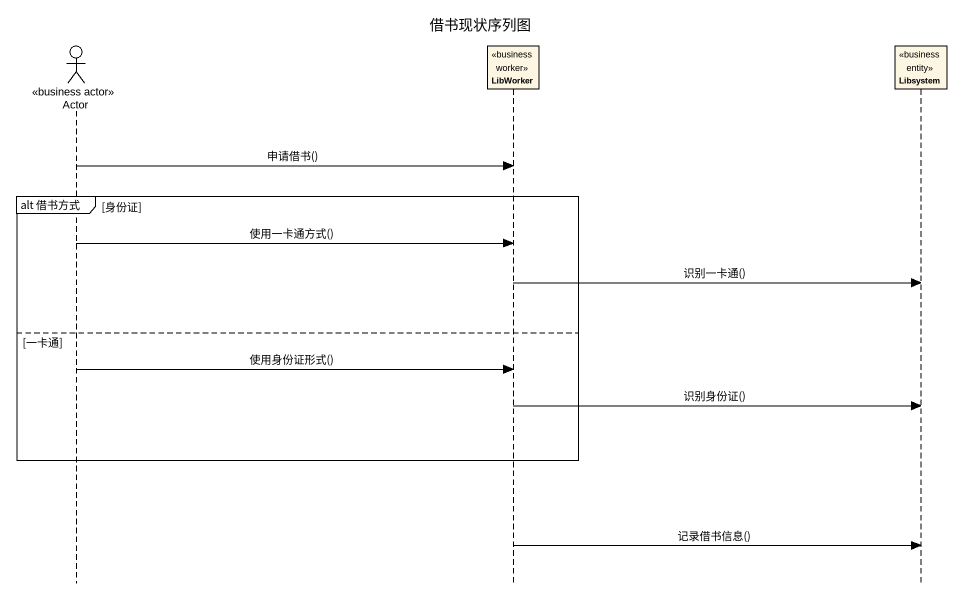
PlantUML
@startuml
title 借书现状序列图
hide footbox
actor "Actor" as Actor_ <<business actor>>
participant LibWorker <<business worker>>
participant Libsystem <<business entity>>

Actor_ -> LibWorker : 申请借书()
group alt 借书方式 [身份证]
  Actor_ -> LibWorker : 使用一卡通方式()
  LibWorker -> Libsystem : 识别一卡通()
else 一卡通
  Actor_ -> LibWorker : 使用身份证形式()
  LibWorker -> Libsystem : 识别身份证()
end
LibWorker -> Libsystem : 记录借书信息()
@enduml
